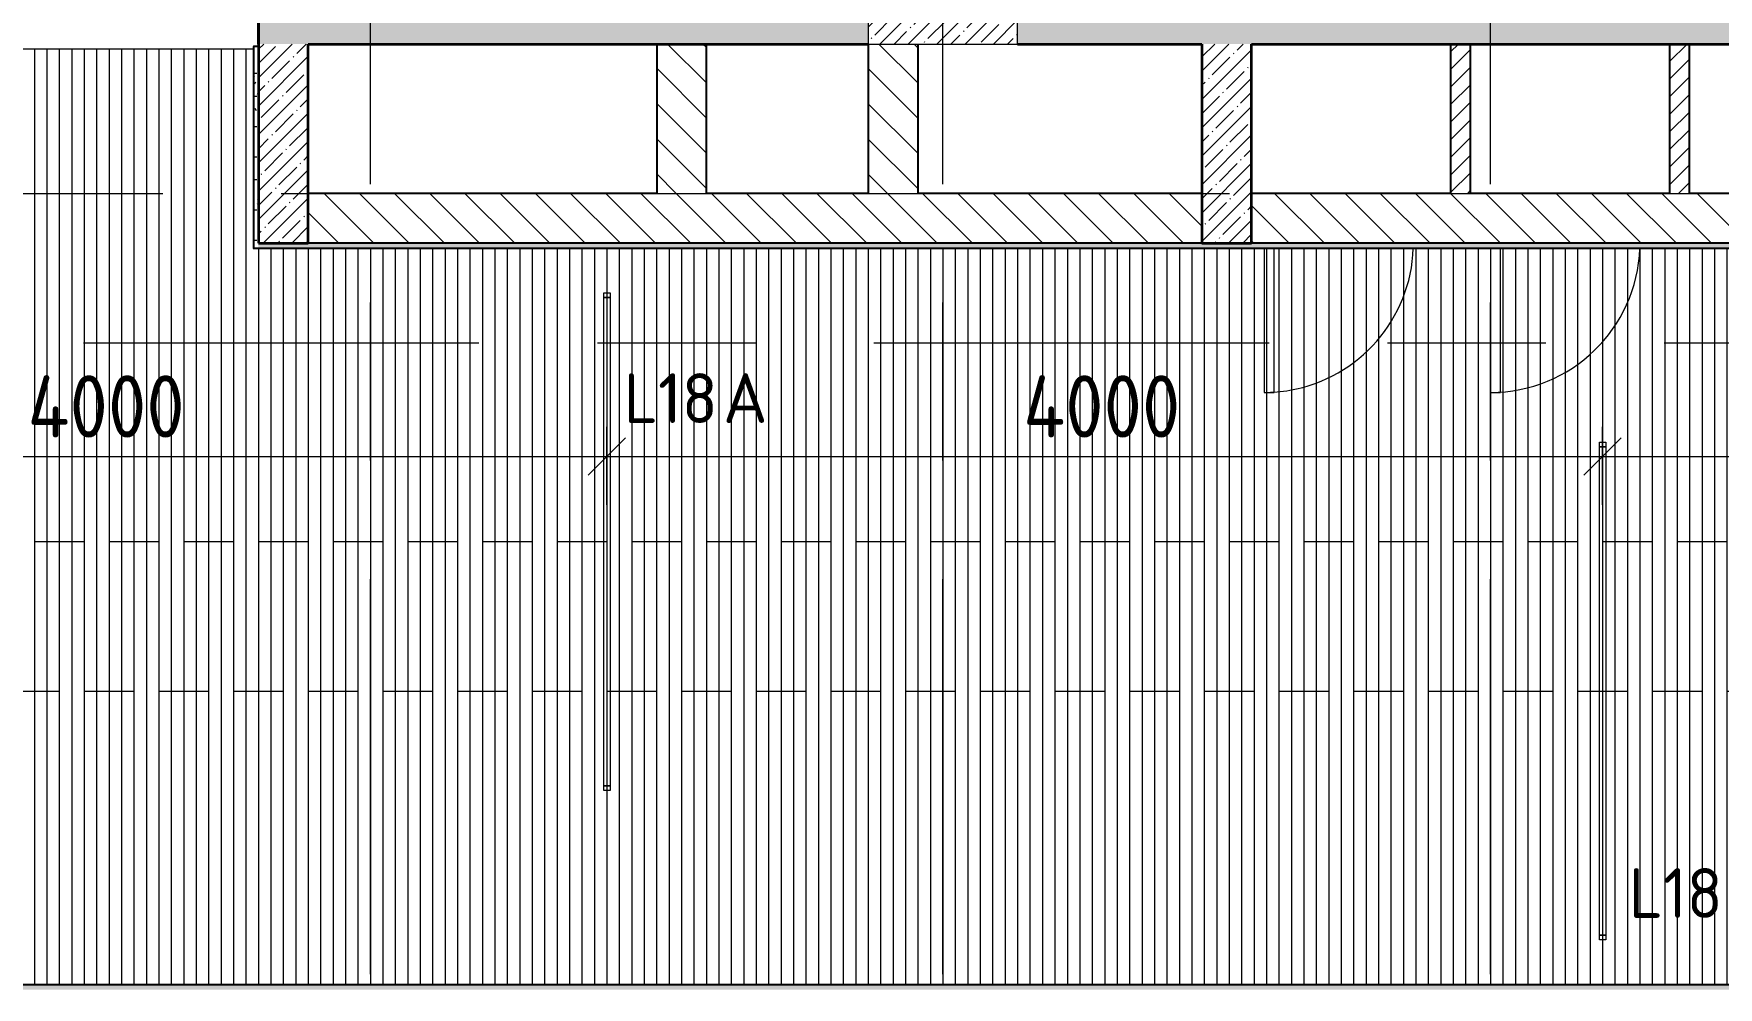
# Model space of a CAD drawing. Header units: millimetres. Extents: x 35802 to 233035, y -8553 to 29000.
# Drawn here: x 50807 to 57575, y 7910 to 11741 of the extents above; entities that cross this region are included whole.
import ezdxf

# ---------------------------------------------------------------- set-up
doc = ezdxf.new("R2010")
doc.units = ezdxf.units.MM
doc.linetypes.add('ADSK_Штрих_ш2 п1', pattern=[300, 200, -100])
doc.linetypes.add('Осевая', pattern=[3175, 635, -476.25, 1587.5, -476.25])
for name, color, linetype, lineweight in [('A-ANNO-DIMS', 7, 'Continuous', 9), ('A-ANNO-DIMS-100', 7, 'Continuous', 9), ('A-CLNG-PATT', 7, 'Continuous', 9), ('A-DETL-1', 7, 'ADSK_Штрих_ш2 п1', 9), ('A-DOOR', 7, 'Continuous', 9), ('A-DOOR-1', 7, 'Continuous', 13), ('A-WALL', 7, 'Continuous', 9), ('E-LITE-EQPM-IDEN', 7, 'Continuous', 9), ('I-WALL', 7, 'Continuous', 9), ('S-COLS', 7, 'Continuous', 9), ('Оси-2', 7, 'Осевая', 9)]:
    doc.layers.add(name, color=color, linetype=linetype, lineweight=lineweight)
for name, color, linetype, lineweight, true_color in [('A-CLNG-1', 7, 'Continuous', 9, 0xc0c0c0), ('A-WALL-1', 7, 'Continuous', 35, 0x3c3c3c), ('A-WALL-2', 7, 'Continuous', 25, 0x3c3c3c), ('A-WALL-FNSH-2', 7, 'Continuous', 13, 0x3c3c3c), ('E-LITE-EQPM-1', 1, 'Continuous', 9, 0xff0000), ('G-ANNO-TEXT-1', 1, 'Continuous', 9, 0xff0000)]:
    doc.layers.add(name, color=color, linetype=linetype, lineweight=lineweight, true_color=true_color)
doc.styles.add('GOST Common', font='GOST_Common.ttf', dxfattribs={"height": 200})
doc.styles.add('ISOCPEUR', font='isocpeur.ttf', dxfattribs={"width": 0.9, "height": 250})
doc.styles.add('ISOCPEUR_1', font='isocpeur.ttf', dxfattribs={"height": 200})
doc.dimstyles.new('ISO-2_5_0_9К_БОЛЬШОЙ', dxfattribs={"dimscale": 304.8, "dimtxt": 248.995294, "dimasz": 0.492126, "dimexe": 0.393701, "dimexo": 0.984252, "dimgap": 0, "dimtad": 1, "dimdec": 0, "dimrnd": 10, "dimzin": 0, "dimdsep": 46, "dimtxsty": 'ISOCPEUR', "dimblk1": 'OBLIQUE', "dimblk2": 'OBLIQUE', "dimsah": 1, "dimcen": 0.09, "dimdle": 0.393701, "dimazin": 0, "dimtfac": 1, "dimtdec": 4, "dimtix": 1, "dimtmove": 0, "dimatfit": 3, "dimfxl": 1, "dimtvp": 1, "dimtolj": 1, "dimtzin": 0, "dimarcsym": 2})
pattern_1 = [(45, (0, 0), (-57.02463, 57.02463), []), (45, (57.025, 0), (-57.02463, 57.02463), [100.806, -20.161, 3.353, -16.808])]
pattern_2 = [(135, (0, 0), (-70.71068, -70.71068), [])]
pattern_3 = [(45, (0, 0), (-35.35534, 35.35534), [])]
pattern_4 = [(0, (0, 0), (121.92, 30.48), [10.058, -81.382, 10.058, -81.382, -487.68]), (0, (0, 0), (121.92, 30.48), [-182.88, 10.058, -172.822, 10.058, -81.382, -213.36]), (0, (0, 0), (121.92, 30.48), [-457.2, 10.058, -50.902, 10.058, -142.342]), (120, (45.72, 15.24), (-87.356454, 90.345817), [10.058, -81.382, 10.058, -81.382, -487.68]), (120, (45.72, 15.24), (-87.356454, 90.345817), [-182.88, 10.058, -172.822, 10.058, -81.382, -213.36]), (120, (45.72, 15.24), (-87.356454, 90.345817), [-457.2, 10.058, -50.902, 10.058, -142.342]), (240, (60.96, 76.2), (-34.563546, -120.825817), [10.058, -81.382, 10.058, -81.382, -487.68]), (240, (60.96, 76.2), (-34.563546, -120.825817), [-182.88, 10.058, -172.822, 10.058, -81.382, -213.36]), (240, (60.96, 76.2), (-34.563546, -120.825817), [-457.2, 10.058, -50.902, 10.058, -142.342])]

# ---------------------------------------------------------------- blocks, each defined once
blk = doc.blocks.new('BSC_Колонна _Прямоугольная - 600х600-23205375-План расстановки осветительного оборудования 1 этажа в осях 12-23')
at = {"layer": 'S-COLS'}
h = blk.add_hatch(dxfattribs=at)
h.set_pattern_fill('FP_22', color=256, style=0, pattern_type=2)
h.set_pattern_definition([(45, (-54460, -12000), (-57.02463, 57.02463), []), (45, (-54402.975, -12000), (-57.02463, 57.02463), [100.806, -20.161, 3.353, -16.808])])
h.paths.add_polyline_path([(-300, -300), (300, -300), (300, 300), (-300, 300)])
for p, q in [((300, 300), (-300, 300)), ((-300, 300), (-300, -300)), ((300, -300), (300, 300)), ((-300, -300), (300, -300))]:
    blk.add_line(p, q, dxfattribs=at)
blk = doc.blocks.new('110_Дверь_СКБ_1Ст - д-18 700x2100h_Технический шкаф ЭОМ и СС-23257539-План расстановки осветительного оборудования 1 этажа в осях 12-23')
at = {"layer": 'A-DOOR'}
for start, end in [(100, 177.98443), (90, 100)]:
    blk.add_arc((312.5, 100), 600, start, end, dxfattribs=at)
at = {"layer": 'A-DOOR-1'}
for p, q in [((312.5, 700), (272.5, 700)), ((272.5, 700), (272.5, 121)), ((312.5, 121), (312.5, 700))]:
    blk.add_line(p, q, dxfattribs=at)
blk = doc.blocks.new('110_Дверь_СКБ_1Ст - д-18 700x2100h_Технический шкаф ЭОМ и СС-V33-План расстановки осветительного оборудования 1 этажа в осях 12-23')
at = {"layer": 'A-DOOR'}
blk.add_arc((312.5, 100), 600, 90, 177.98443, dxfattribs=at)
at = {"layer": 'A-DOOR-1'}
for p, q in [((312.5, 700), (272.5, 700)), ((272.5, 700), (272.5, 121)), ((312.5, 121), (312.5, 700))]:
    blk.add_line(p, q, dxfattribs=at)
blk = doc.blocks.new('Downlight - Strip - 2000 мм-27655400-План расстановки осветительного оборудования 1 этажа в осях 12-23')
at = {"layer": 'E-LITE-EQPM-1'}
for p, q in [((-1000, -231.3), (-1000, -205.9)), ((-1000, -205.9), (-980.9, -205.9)), ((-980.9, -231.3), (-1000, -231.3)), ((-980.9, -231.3), (-980.9, -205.9)), ((-980.9, -205.9), (981, -205.9)), ((-980.9, -205.9), (-980.9, -231.3)), ((-980.9, -231.3), (-980.9, -205.9)), ((-980.9, -205.9), (981, -205.9)), ((981, -231.3), (-980.9, -231.3)), ((981, -231.3), (-980.9, -231.3)), ((981, -205.9), (981, -231.3)), ((981, -231.3), (981, -205.9)), ((981, -205.9), (1000, -205.9)), ((981, -205.9), (981, -231.3)), ((1000, -231.3), (981, -231.3)), ((1000, -205.9), (1000, -231.3))]:
    blk.add_line(p, q, dxfattribs=at)
blk = doc.blocks.new('DIMBLOCK195-План расстановки осветительного оборудования 1 этажа в осях 12-23')
at = {"layer": 'A-ANNO-DIMS-100'}
for p, q in [((49110, 9848.5), (49110, 10162.4)), ((53110, 9848.5), (53110, 10162.4)), ((49110, 10042.4), (53110, 10042.4)), ((49110, 10042.4), (49110, 9848.5)), ((53110, 10042.4), (53110, 9848.5))]:
    blk.add_line(p, q, dxfattribs=at)
at = {"layer": 'A-ANNO-DIMS-100', "lineweight": 20}
for p, q in [((49110, 10042.4), (49185, 10117.4)), ((53110, 10042.4), (53185, 10117.4)), ((49110, 10042.4), (49035, 9967.4)), ((53110, 10042.4), (53035, 9967.4))]:
    blk.add_line(p, q, dxfattribs=at)
at = {"layer": 'A-ANNO-DIMS-100', "color": 0, "insert": (50782, 10369), "char_height": 250, "width": 787.208, "attachment_point": 1, "line_spacing_factor": 1.149209, "style": 'ISOCPEUR'}
blk.add_mtext('4000', dxfattribs=at)
blk = doc.blocks.new('_Oblique')
at = {"color": 0, "linetype": 'ByBlock', "lineweight": -2}
blk.add_line((-0.5, -0.5), (0.5, 0.5), dxfattribs=at)
blk = doc.blocks.new('DIMBLOCK196-План расстановки осветительного оборудования 1 этажа в осях 12-23')
at = {"layer": 'A-ANNO-DIMS-100'}
for p, q in [((53110, 9848.5), (53110, 10162.4)), ((57110, 9848.5), (57110, 10162.4)), ((53110, 10042.4), (57110, 10042.4)), ((53110, 10042.4), (53110, 9848.5)), ((57110, 10042.4), (57110, 9848.5))]:
    blk.add_line(p, q, dxfattribs=at)
at = {"layer": 'A-ANNO-DIMS-100', "lineweight": 20}
for p, q in [((53110, 10042.4), (53185, 10117.4)), ((57110, 10042.4), (57185, 10117.4)), ((53110, 10042.4), (53035, 9967.4)), ((57110, 10042.4), (57035, 9967.4))]:
    blk.add_line(p, q, dxfattribs=at)
at = {"layer": 'A-ANNO-DIMS-100', "color": 0, "insert": (54782, 10369), "char_height": 250, "width": 787.208, "attachment_point": 1, "line_spacing_factor": 1.149209, "style": 'ISOCPEUR'}
blk.add_mtext('4000', dxfattribs=at)
blk = doc.blocks.new('DIMBLOCK197-План расстановки осветительного оборудования 1 этажа в осях 12-23')
at = {"layer": 'A-ANNO-DIMS-100'}
for p, q in [((57110, 9848.5), (57110, 10162.4)), ((61110, 9848.5), (61110, 10162.4)), ((57110, 10042.4), (61110, 10042.4)), ((57110, 10042.4), (57110, 9848.5)), ((61110, 10042.4), (61110, 9848.5))]:
    blk.add_line(p, q, dxfattribs=at)
at = {"layer": 'A-ANNO-DIMS-100', "lineweight": 20}
for p, q in [((57110, 10042.4), (57185, 10117.4)), ((61110, 10042.4), (61185, 10117.4)), ((57110, 10042.4), (57035, 9967.4)), ((61110, 10042.4), (61035, 9967.4))]:
    blk.add_line(p, q, dxfattribs=at)
at = {"layer": 'A-ANNO-DIMS-100', "color": 0, "insert": (58782, 10369), "char_height": 250, "width": 787.208, "attachment_point": 1, "line_spacing_factor": 1.149209, "style": 'ISOCPEUR'}
blk.add_mtext('4000', dxfattribs=at)

msp = doc.modelspace()

# ---------------------------------------------------------------- hatches: boundary and pattern name
at = {"layer": 'A-CLNG-PATT'}
h = msp.add_hatch(dxfattribs=at)
h.set_pattern_fill('FP_76', color=256, style=0, pattern_type=2)
h.set_pattern_definition([(90, (50061, 16536.537), (-50, 3e-15), [])])
h.paths.add_polyline_path([(75283.4, 7921), (75459, 7921), (75459, 10879), (61939, 10879), (61939, 11349), (61381, 11349), (61381, 10879), (51689, 10879), (51689, 11679), (45931, 11679), (45931, 10879), (42401, 10879), (42401, 10209), (38761, 10209), (38761, 7921), (74557.9, 7921)])
at = {"layer": 'I-WALL'}
h = msp.add_hatch(dxfattribs=at)
h.set_pattern_fill('FP_1', color=256, style=0, pattern_type=2)
h.set_pattern_definition(pattern_1)
h.paths.add_polyline_path([(59140, 11700), (60160, 11700), (60160, 11900), (54760, 11900), (54760, 11700), (58596.9, 11700)])
h.paths.add_polyline_path([(54160, 11700), (54160, 11900), (51710, 11900), (51710, 11700), (53510, 11700)])
h = msp.add_hatch(dxfattribs=at)
h.set_pattern_fill('FP_67', color=256, style=0, pattern_type=2)
h.set_pattern_definition(pattern_4)
h.paths.add_polyline_path([(51710, 10880), (51710, 11690), (51690, 11690), (51690, 10880)])
h = msp.add_hatch(dxfattribs=at)
h.set_pattern_fill('FP_1', color=256, style=0, pattern_type=2)
h.set_pattern_definition(pattern_1)
h.paths.add_polyline_path([(51710, 10900), (51910, 10900), (51910, 11700), (51710, 11700), (51710, 11055.7)])
h = msp.add_hatch(dxfattribs=at)
h.set_pattern_fill('FP_20', color=256, style=0, pattern_type=2)
h.set_pattern_definition(pattern_2)
h.paths.add_polyline_path([(53510, 11100), (53510, 11700), (53310, 11700), (53310, 11100)])
h = msp.add_hatch(dxfattribs=at)
h.set_pattern_fill('FP_20', color=256, style=0, pattern_type=2)
h.set_pattern_definition(pattern_2)
h.paths.add_polyline_path([(54360, 11100), (54360, 11700), (54160, 11700), (54160, 11100)])
h = msp.add_hatch(dxfattribs=at)
h.set_pattern_fill('FP_1', color=256, style=0, pattern_type=2)
h.set_pattern_definition(pattern_1)
h.paths.add_polyline_path([(55700, 10900), (55700, 11700), (55500, 11700), (55500, 10900), (55694.9, 10900)])
h = msp.add_hatch(dxfattribs=at)
h.set_pattern_fill('FP_36', color=256, style=0, pattern_type=2)
h.set_pattern_definition(pattern_3)
h.paths.add_polyline_path([(56579.2, 11100), (56579.2, 11700), (56499.2, 11700), (56499.2, 11100)])
h = msp.add_hatch(dxfattribs=at)
h.set_pattern_fill('FP_36', color=256, style=0, pattern_type=2)
h.set_pattern_definition(pattern_3)
h.paths.add_polyline_path([(57459.2, 11100), (57459.2, 11700), (57379.2, 11700), (57379.2, 11100)])
h = msp.add_hatch(dxfattribs=at)
h.set_pattern_fill('FP_20', color=256, style=0, pattern_type=2)
h.set_pattern_definition(pattern_2)
h.paths.add_polyline_path([(58596.9, 10900), (59140, 10900), (59140, 11100), (55700, 11100), (55700, 10900), (57145.9, 10900)])
h.paths.add_polyline_path([(55500, 10900), (55500, 11100), (51910, 11100), (51910, 10900), (52792.9, 10900)])
h = msp.add_hatch(dxfattribs=at)
h.set_pattern_fill('FP_67', color=256, style=0, pattern_type=2)
h.set_pattern_definition(pattern_4)
h.paths.add_polyline_path([(61380, 10880), (61380, 10900), (51710, 10900), (51710, 10880), (58596.9, 10880)])
h = msp.add_hatch(dxfattribs=at)
h.set_pattern_fill('FP_67', color=256, style=0, pattern_type=2)
h.set_pattern_definition(pattern_4)
h.paths.add_polyline_path([(75283.4, 7900), (75460, 7900), (75459, 7920), (38760, 7920), (38760, 7900), (74557.9, 7900)])

# ---------------------------------------------------------------- linework, layer by layer
at = {"layer": 'A-CLNG-1'}
msp.add_line((51689, 11679), (45931, 11679), dxfattribs=at)
at = {"layer": 'A-DETL-1'}
for p, q in [((45110, 9700.6), (69122.7, 9700.6)), ((41110, 9099.6), (73110, 9099.6))]:
    msp.add_line(p, q, dxfattribs=at)
at = {"layer": 'A-WALL'}
for p, q in [((56499.2, 11100), (56579.2, 11100)), ((57379.2, 11100), (57459.2, 11100))]:
    msp.add_line(p, q, dxfattribs=at)
at = {"layer": 'A-WALL-1'}
for p, q in [((51709, 11900), (51709, 11700)), ((51710, 11900), (51710, 10900)), ((51709, 11700), (51710, 11700)), ((51910, 11700), (54160, 11700)), ((51910, 10900), (51910, 11700)), ((54760, 11700), (55500, 11700)), ((55500, 11700), (55500, 10900)), ((55700, 11700), (58259.2, 11700)), ((55700, 10900), (55700, 11700)), ((51710, 10900), (51910, 10900)), ((55500, 10900), (55700, 10900))]:
    msp.add_line(p, q, dxfattribs=at)
at = {"layer": 'A-WALL-2'}
for p, q in [((51690, 11690), (51690, 10880)), ((51710, 11690), (51690, 11690)), ((53310, 11700), (53310, 11100)), ((53510, 11100), (53510, 11700)), ((54160, 11700), (54160, 11100)), ((54360, 11100), (54360, 11700)), ((56499.2, 11700), (56499.2, 11100)), ((56579.2, 11100), (56579.2, 11700)), ((57379.2, 11700), (57379.2, 11100)), ((57459.2, 11100), (57459.2, 11700)), ((53310, 11100), (51910, 11100)), ((54160, 11100), (53510, 11100)), ((55500, 11100), (54360, 11100)), ((56499.2, 11100), (55700, 11100)), ((57379.2, 11100), (56579.2, 11100)), ((58259.2, 11100), (57459.2, 11100)), ((61360, 10900), (51910, 10900)), ((51690, 10880), (61380, 10880)), ((75460, 7920), (38760, 7920))]:
    msp.add_line(p, q, dxfattribs=at)
at = {"layer": 'A-WALL-FNSH-2'}
for p, q in [((51690, 11690), (51689, 11690)), ((51689, 11690), (51689, 10879)), ((51689, 10879), (61381, 10879))]:
    msp.add_line(p, q, dxfattribs=at)
at = {"layer": 'I-WALL'}
for p, q in [((38761, 7921), (75459, 7921)), ((53910, 7921), (53910, 7920)), ((55110, 7921), (55110, 7920))]:
    msp.add_line(p, q, dxfattribs=at)
at = {"layer": 'Оси-2'}
for p, q in [((52160, 501), (52160, 24898.1)), ((54460, 501), (54460, 24898.1)), ((56660, 501), (56660, 24898.1)), ((39101.6, 11100), (82250, 11100)), ((40371.6, 10500), (82250, 10500))]:
    msp.add_line(p, q, dxfattribs=at)

# ---------------------------------------------------------------- block references
at = {"layer": 'A-DOOR', "rotation": 180}
for name, p in [('110_Дверь_СКБ_1Ст - д-18 700x2100h_Технический шкаф ЭОМ и СС-23257539-План расстановки осветительного оборудования 1 этажа в осях 12-23', (56062.5, 11000)), ('110_Дверь_СКБ_1Ст - д-18 700x2100h_Технический шкаф ЭОМ и СС-V33-План расстановки осветительного оборудования 1 этажа в осях 12-23', (56972.5, 11000))]:
    msp.add_blockref(name, p, dxfattribs=at)
at = {"layer": 'E-LITE-EQPM-1', "rotation": 90}
for p in [(52891.4, 9700.6), (56891.4, 9100.6)]:
    msp.add_blockref('Downlight - Strip - 2000 мм-27655400-План расстановки осветительного оборудования 1 этажа в осях 12-23', p, dxfattribs=at)
at = {"layer": 'S-COLS'}
msp.add_blockref('BSC_Колонна _Прямоугольная - 600х600-23205375-План расстановки осветительного оборудования 1 этажа в осях 12-23', (54460, 12000), dxfattribs=at)

# ---------------------------------------------------------------- texts
at = {"layer": 'E-LITE-EQPM-IDEN', "char_height": 200, "width": 472.996, "attachment_point": 1, "style": 'GOST Common'}
for insert in [(53178.1, 10377), (57215.4, 8388.8)]:
    msp.add_mtext('L18', dxfattribs=dict(at, insert=insert))
at = {"layer": 'G-ANNO-TEXT-1', "insert": (53576, 10377.6), "char_height": 200, "width": 224.472, "attachment_point": 1, "style": 'ISOCPEUR_1'}
msp.add_mtext('\\fISOCPEUR|b0|i0|c204|p34|;А', dxfattribs=at)

# ---------------------------------------------------------------- dimensions: what is measured, and where the dimension line sits
at = {"layer": 'A-ANNO-DIMS'}
for base, p1, p2, picture, middle in [((53110, 10042.4), (49110, 10148.5), (53110, 10148.5), 'DIMBLOCK195-План расстановки осветительного оборудования 1 этажа в осях 12-23', (51110, 10167.4)), ((57110, 10042.4), (53110, 10148.5), (57110, 10148.5), 'DIMBLOCK196-План расстановки осветительного оборудования 1 этажа в осях 12-23', (55110, 10167.4)), ((61110, 10042.4), (57110, 10148.5), (61110, 10148.5), 'DIMBLOCK197-План расстановки осветительного оборудования 1 этажа в осях 12-23', (59110, 10167.4))]:
    dim = msp.add_linear_dim(base=base, p1=p1, p2=p2, dimstyle='ISO-2_5_0_9К_БОЛЬШОЙ', override={"dimpost": '<>', "dimfxl": 4000}, dxfattribs=at)
    dim.commit()
    dim.dimension.update_dxf_attribs({"geometry": picture, "text_midpoint": middle})

doc.saveas('drawing.dxf')
